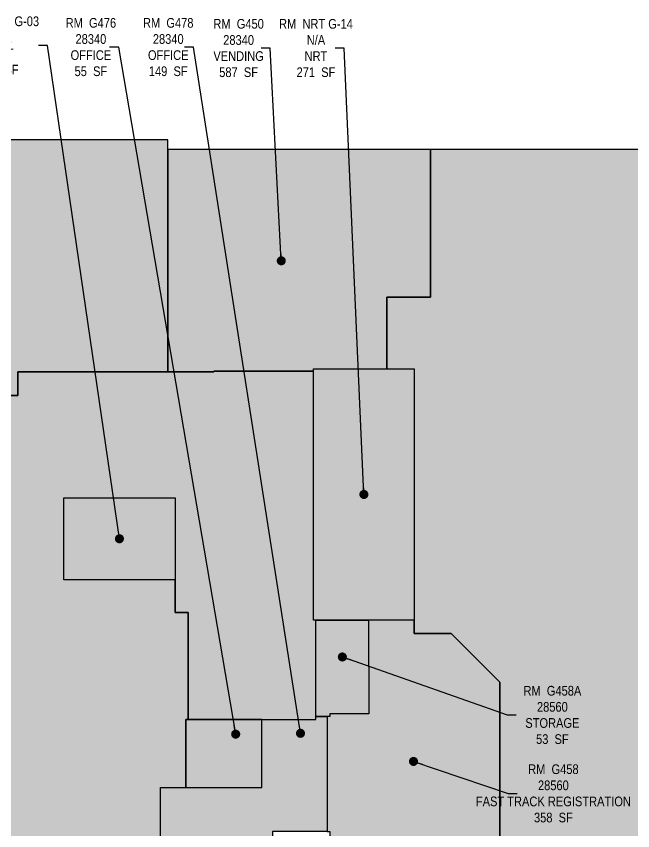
# Model space of a CAD drawing. Header units: inches. Extents: x -3327 to 3513, y 24 to 2921.
# Drawn here: x 1281 to 2047, y 1705 to 2715 of the extents above; entities that cross this region are included whole.
import ezdxf

# ---------------------------------------------------------------- set-up
doc = ezdxf.new("R2010")
doc.units = ezdxf.units.IN
doc.header["$MEASUREMENT"] = 0
for name, color, linetype in [('0-LABEL', 3, 'Continuous'), ('1-NRT', 200, 'Continuous'), ('1-NRT-PTN', 253, 'Continuous'), ('2-BCM', 140, 'Continuous'), ('2-BCM-PTN', 250, 'Continuous'), ('4-OCC', 6, 'Continuous'), ('4-OCC-PTN', 95, 'Continuous')]:
    doc.layers.add(name, color=color, linetype=linetype)
doc.styles.add('ArialN', font='ARIALN.TTF')
doc.dimstyles.new('AB-120', dxfattribs={"dimscale": 120, "dimtxt": 0.125, "dimasz": 0.09375, "dimexe": 0.0625, "dimexo": 0.125, "dimgap": 0.375, "dimtad": 0, "dimtih": 1, "dimtoh": 1, "dimdec": 4, "dimrnd": 0.0625, "dimzin": 0, "dimdsep": 46, "dimlunit": 4, "dimtxsty": 'ArialN', "dimblk": 'ARCHTICK', "dimcen": 0.09375, "dimclrd": 256, "dimclre": 256, "dimclrt": 256, "dimadec": 0, "dimazin": 0, "dimtfac": 1, "dimtdec": 4, "dimtofl": 0, "dimtmove": 2, "dimatfit": 3, "dimldrblk": 'DOT', "dimfxl": 0, "dimfrac": 2, "dimtolj": 1, "dimtzin": 0, "dimlwd": -1, "dimlwe": -1, "dimarcsym": 0})

# ---------------------------------------------------------------- blocks, each defined once
blk = doc.blocks.new('_ArchTick')
at = {"const_width": 0.15}
blk.add_lwpolyline([(-0.5, -0.5), (0.5, 0.5)], dxfattribs=at)
blk = doc.blocks.new('_Dot')
at = {"lineweight": -2}
blk.add_line((-0.5, 0), (-1, 0), dxfattribs=at)
at = {"const_width": 0.5}
blk.add_lwpolyline([(-0.25, 0, 1), (0.25, 0, 1)], format="xyb", close=True, dxfattribs=at)

msp = doc.modelspace()

# ---------------------------------------------------------------- hatches: boundary and pattern name
at = {"layer": '1-NRT-PTN'}
for points in [[(1775.500000000005, 1965.999999999987), (1650.379420751754, 1965.999999999985), (1650.379420751755, 2277.999999999987), (1775.500000000005, 2277.999999999991)], [(1340.500000000005, 2117.999999999987), (1478.500000000005, 2117.999999999987), (1478.500000000005, 2015.999999999985), (1340.500000000003, 2015.999999999987)]]:
    msp.add_hatch(color=256, dxfattribs=at).paths.add_polyline_path(points)
at = {"layer": '2-BCM-PTN'}
msp.add_hatch(color=256, dxfattribs=at).paths.add_polyline_path([(1968.499999999997, 1524.473088065302), (1968.499999999997, 1500.999999999985), (2091.000000000004, 1501.000000000001), (2091.000000000004, 1651.249999999986), (2098.128840815312, 1651.249999999986), (2098.128840815311, 1674.646365162187), (2106.199244823499, 1674.646365162187), (2135.597955002507, 1645.249075292762), (2189.820878810367, 1699.474618843413), (2189.820878810367, 1713.923574088993), (2182.007289280784, 1713.923976184185), (2169.236535609249, 1726.694729855722), (2169.23653560925, 1852.111838962128), (2169.23653560925, 1954.11183896213), (2101.500000000002, 1954.111838962129), (2101.500000000005, 2278.749999999987), (2107.282451174545, 2278.749999999987), (2107.282451174546, 2278.249999999987), (2112.282451174548, 2278.249999999987), (2112.282451174555, 2432.999999999982), (2073.500000000005, 2432.999999999984), (2073.500000000005, 2544.999999999985), (2073.500000000005, 2549.999999999985), (1795.500000000005, 2549.999999999987), (1795.499999999998, 2366.999999999985), (1741.500000000005, 2366.999999999985), (1741.500000000005, 2277.999999999987), (1775.500000000005, 2277.999999999987), (1775.500000000004, 1965.999999999987), (1775.500000000004, 1949.629209792616), (1821.06375247809, 1949.624999999987), (1881.509820289956, 1889.178932188115), (1881.509820289956, 1679.847990294808), (1861.499999999995, 1679.847990294802), (1861.500000000004, 1649.999999999983), (1886.655350527744, 1649.999999999983), (1886.655350527744, 1524.473088065301)])
at = {"layer": '4-OCC-PTN'}
h = msp.add_hatch(color=50, dxfattribs=at)
h.paths.add_polyline_path([(1469.500000000005, 2561.999999999987), (1211.500000000005, 2561.999999999988), (1211.500000000005, 2549.999999999989), (569.5000000000045, 2550.87499999999), (569.5000000000045, 2252.999999999989), (718.5000000000077, 2252.999999999985), (718.5000000000077, 2273.999999999988), (1193.500000000002, 2273.999999999987), (1193.500000000002, 2244.999999999978), (1283.499999999999, 2244.999999999985), (1283.5, 2273.999999999972), (1469.500000000004, 2273.999999999985)])
h.paths.add_polyline_path([(1163.5, 2273.999999999986), (718.5000000000077, 2273.999999999988), (718.5000000000077, 2252.999999999985), (718.5000000000023, 2083.499999999988), (1163.5, 2083.499999999988)], flags=16)
for points in [[(1795.500000000005, 2549.999999999988), (1469.500000000005, 2549.999999999985), (1469.500000000004, 2273.999999999985), (1526.500000000002, 2273.999999999989), (1526.500000000002, 2274.999999999985), (1650.379420751754, 2274.999999999989), (1650.379420751755, 2277.999999999988), (1741.500000000005, 2277.999999999987), (1741.500000000004, 2366.999999999987), (1795.500000000006, 2366.999999999987)], [(1492.000000000002, 1842.499999999985), (1495.000000000004, 1842.499999999985), (1495.000000000004, 1975.499999999986), (1478.500000000005, 1975.499999999986), (1478.500000000005, 2015.999999999985), (1340.500000000001, 2015.999999999989), (1340.500000000001, 2117.999999999989), (1478.500000000003, 2117.999999999989), (1478.500000000005, 2015.999999999985), (1478.500000000002, 1975.499999999986), (1495.000000000004, 1975.499999999986), (1495.000000000004, 1842.499999999985), (1653.379420751752, 1842.499999999985), (1653.379420751752, 1965.999999999989), (1650.379420751751, 1965.999999999985), (1650.379420751742, 2274.999999999989), (1526.500000000002, 2274.999999999985), (1526.500000000002, 2273.999999999989), (1283.5, 2273.999999999971), (1283.499999999999, 2244.999999999985), (1193.500000000002, 2244.999999999978), (1193.500000000002, 2273.999999999989), (1163.5, 2273.999999999989), (1163.5, 2083.499999999989), (646.5000000000023, 2083.499999999989), (646.5000000000024, 1955.999999999989), (281.5000000000036, 1955.999999999982), (281.4999999999991, 1883.999999999993), (444.5, 1883.999999999993), (444.5, 1886.999999999993), (782.5000000000018, 1886.999999999993), (782.5000000000018, 1674.597990294813), (1152.500000000002, 1674.597990294813), (1152.500000000002, 1681.999999999989), (1415.500000000001, 1681.999999999985), (1415.5, 1655.999999999985), (1457.5, 1655.999999999985), (1457.5, 1679.847990294813), (1460.500000000001, 1679.847990294813), (1460.500000000001, 1758.454014832445), (1492.000000000001, 1758.454014832445)]]:
    msp.add_hatch(color=50, dxfattribs=at).paths.add_polyline_path(points)
h = msp.add_hatch(color=202, dxfattribs=at)
h.paths.add_polyline_path([(1775.500000000004, 1949.629209792616), (1775.500000000004, 1965.999999999987), (1718.811198041585, 1965.999999999986), (1719.000000000004, 1849.921711271478), (1670.500000000004, 1849.921711271478), (1670.500000000004, 1846.210423897241), (1667.500000000003, 1846.210423897241), (1667.500000000003, 1703.847990294809), (1670.500000000003, 1703.847990294809), (1670.500000000003, 1679.847990294809), (1881.509820289956, 1679.847990294809), (1881.509820289956, 1889.178932188116), (1821.06375247809, 1949.624999999987)])
h.paths.add_polyline_path([(1653.379420751755, 1965.999999999985), (1718.811198041585, 1965.999999999986), (1719.000000000003, 1849.921711271478), (1670.500000000004, 1849.921711271478), (1670.500000000003, 1846.210423897241), (1653.379420751756, 1846.210423897241)])
h = msp.add_hatch(color=50, dxfattribs=at)
h.paths.add_polyline_path([(1586.375000000003, 1842.499999999985), (1492.000000000002, 1842.499999999985), (1492.000000000001, 1758.454014832445), (1586.375000000002, 1758.454014832445)], flags=17)
h.paths.add_polyline_path([(1599.500000000002, 1679.847990294811), (1599.500000000003, 1703.847990294809), (1667.500000000003, 1703.847990294809), (1667.500000000003, 1846.210855635738), (1653.379420751756, 1846.210855635736), (1653.379420751752, 1842.499999999986), (1586.375000000003, 1842.499999999987), (1586.375000000002, 1758.454014832445), (1460.500000000004, 1758.454014832445), (1460.500000000004, 1679.847990294813)])

# ---------------------------------------------------------------- linework, layer by layer
at = {"layer": '1-NRT'}
msp.add_lwpolyline([(1340.500000000005, 2117.999999999987), (1478.500000000005, 2117.999999999987), (1478.500000000005, 2015.999999999985), (1340.500000000003, 2015.999999999987), (1340.500000000005, 2117.999999999987)], dxfattribs=at)
at = {"layer": '2-BCM'}
msp.add_lwpolyline([(2073.500000000005, 2549.999999999985), (1795.500000000005, 2549.999999999987), (1795.499999999998, 2366.999999999985), (1741.500000000005, 2366.999999999985), (1741.500000000005, 2277.999999999987), (1775.500000000005, 2277.999999999987), (1775.500000000004, 1965.999999999987), (1775.500000000004, 1949.629209792616), (1821.06375247809, 1949.624999999987), (1881.509820289956, 1889.178932188115), (1881.509820289956, 1679.847990294808)], dxfattribs=at)
at = {"layer": '4-OCC'}
for points in [[(569.500000000005, 2550.874999999989), (569.5000000000041, 2252.999999999989), (718.5000000000077, 2252.999999999985), (718.5000000000077, 2273.999999999989), (1193.500000000002, 2273.999999999987), (1193.500000000005, 2244.999999999987), (1283.500000000005, 2244.999999999985), (1283.500000000002, 2273.999999999987), (1469.500000000004, 2273.999999999987), (1469.500000000005, 2561.999999999987), (1211.500000000005, 2561.999999999987), (1211.500000000005, 2549.999999999987), (569.500000000005, 2550.874999999989)], [(1795.500000000006, 2366.999999999985), (1795.500000000005, 2549.999999999987), (1469.500000000005, 2549.999999999987), (1469.500000000005, 2366.999999999987), (1469.500000000004, 2273.999999999987), (1526.500000000005, 2273.999999999987), (1526.500000000006, 2274.999999999985), (1650.379420751754, 2274.999999999987), (1650.379420751755, 2277.999999999987), (1741.500000000005, 2277.999999999987), (1741.500000000005, 2366.999999999987), (1795.500000000006, 2366.999999999985)], [(1460.500000000001, 1679.847990294813), (1460.500000000001, 1758.454014832445), (1492.000000000001, 1758.454014832445), (1492.000000000002, 1842.499999999985), (1492.000000000002, 1842.499999999985), (1495.000000000004, 1842.499999999985), (1495.000000000004, 1975.499999999986), (1478.500000000005, 1975.499999999986), (1478.500000000005, 2015.999999999985), (1340.500000000001, 2015.999999999989), (1340.500000000001, 2117.999999999989), (1478.500000000003, 2117.999999999989), (1478.500000000005, 2015.999999999985), (1478.500000000002, 1975.499999999986), (1495.000000000004, 1975.499999999986), (1495.000000000004, 1842.499999999985), (1653.379420751752, 1842.499999999985), (1653.379420751752, 1965.999999999989), (1650.379420751751, 1965.999999999985), (1650.379420751742, 2274.999999999989), (1526.500000000002, 2274.999999999985), (1526.500000000002, 2273.999999999989), (1283.5, 2273.999999999971), (1283.499999999999, 2244.999999999985), (1193.500000000002, 2244.999999999978)], [(1775.500000000005, 1965.999999999987), (1650.379420751754, 1965.999999999985), (1650.379420751755, 2277.999999999987), (1775.500000000005, 2277.999999999987), (1775.500000000005, 2277.999999999989), (1775.500000000005, 2277.999999999991), (1775.500000000004, 1965.999999999987)], [(1775.500000000004, 1949.629209792616), (1775.500000000004, 1965.999999999987), (1718.811198041585, 1965.999999999986), (1719.000000000004, 1849.921711271478), (1670.500000000004, 1849.921711271478), (1670.500000000004, 1846.210423897241), (1667.500000000003, 1846.210423897241), (1667.500000000003, 1703.847990294809), (1670.500000000003, 1703.847990294809), (1670.500000000003, 1679.847990294809), (1881.509820289956, 1679.847990294809), (1881.509820289956, 1889.178932188116), (1821.06375247809, 1949.624999999987), (1775.49999999821, 1949.629209792616)], [(1492.000000000005, 1842.499999999987), (1492.000000000004, 1758.454014832445), (1586.375000000003, 1758.454014832445), (1586.375000000003, 1842.499999999987), (1492.000000000005, 1842.499999999987)]]:
    msp.add_lwpolyline(points, dxfattribs=at)
for points in [[(1653.379420751755, 1965.999999999985), (1718.811198041585, 1965.999999999986), (1719.000000000003, 1849.921711271478), (1670.500000000004, 1849.921711271478), (1670.500000000003, 1846.210423897241), (1653.379420751756, 1846.210423897241), (1653.379420751755, 1965.999999999985), (1653.379420751752, 1965.999999999985)], [(1653.379420751752, 1842.499999999986), (1653.379420751756, 1846.210855635736), (1667.500000000003, 1846.210855635738), (1667.500000000003, 1846.210855635738), (1667.500000000003, 1703.847990294809), (1599.500000000003, 1703.847990294809), (1599.500000000002, 1679.847990294811), (1460.500000000004, 1679.847990294813), (1460.500000000004, 1679.847990294813), (1460.500000000004, 1679.847990294813), (1460.500000000004, 1758.454014832445), (1460.500000000004, 1758.454014832445), (1460.500000000004, 1758.454014832445), (1586.375000000003, 1758.454014832445), (1586.375000000002, 1758.454014832443), (1586.375000000002, 1758.454014832443), (1586.375000000003, 1842.499999999987)]]:
    msp.add_lwpolyline(points, close=True, dxfattribs=at)

# ---------------------------------------------------------------- texts
at = {"layer": '0-LABEL', "char_height": 12, "attachment_point": 5, "style": 'ArialN'}
for s, insert in [('RM  NRT G-03\\PN/A\\PNRT\\P98  SF', (1263.954141063774, 2679.206331632348)), ('RM  G476\\P28340\\POFFICE\\P55  SF', (1374.07867341405, 2677.203311745446)), ('RM  G478\\P28340\\POFFICE\\P149  SF', (1470.07867341405, 2677.203311745447)), ('RM  G450\\P28340\\PVENDING\\P587  SF', (1557.422492653379, 2675.999999999997)), ('RM  NRT G-14\\PN/A\\PNRT\\P271  SF', (1653.422492653379, 2675.999999999998)), ('RM  G458A\\P28560\\PSTORAGE\\P53  SF', (1946.859798897006, 1848.275499275824)), ('RM  G458\\P28560\\PFAST TRACK REGISTRATION\\P358  SF', (1948.117272299696, 1750.923995147398))]:
    msp.add_mtext(s, dxfattribs=dict(at, insert=insert))

# ---------------------------------------------------------------- leaders
at = {"layer": '0-LABEL', "annotation_type": 0, "has_hookline": 1}
for points, hookline_direction, text_width in [([(1409.500000000004, 2066.999999999986), (1320.204141063774, 2679.206331632348), (1308.954141063774, 2679.206331632348)], 1, 89.93451568894952), ([(1553.800935586539, 1824.490382940398), (1408.62175786768, 2677.203311745446), (1397.37175786768, 2677.203311745446)], 1, 60.94133697135062), ([(1634.242668081227, 1825.541071512934), (1501.44136064787, 2677.203311745447), (1490.19136064787, 2677.203311745447)], 1, 60.97407912687585), ([(1610.377601988519, 2411.999999999987), (1596.584668679486, 2675.999999999997), (1585.334668679486, 2675.999999999997)], 1, 61.71896316507503), ([(1712.939710375879, 2121.999999999988), (1688.314759108863, 2675.999999999998), (1677.064759108863, 2675.999999999998)], 1, 89.9099590723056), ([(1686.189710375878, 1920.275499275824), (1890.609798897006, 1848.275499275824), (1901.859798897006, 1848.275499275824)], 0, 70.79672578444747), ([(2266.577031309698, 1903.465645291883), (2146.508681493784, 1903.465645291883)], 1, 104.3901773533424), ([(1774.504910144979, 1790.65738411585), (1891.867272299696, 1750.923995147398), (1903.117272299696, 1750.923995147398)], 0, 190.1582537517053)]:
    msp.add_leader(points, dimstyle='AB-120', dxfattribs=dict(at, hookline_direction=hookline_direction, text_width=text_width))

doc.saveas('drawing.dxf')
